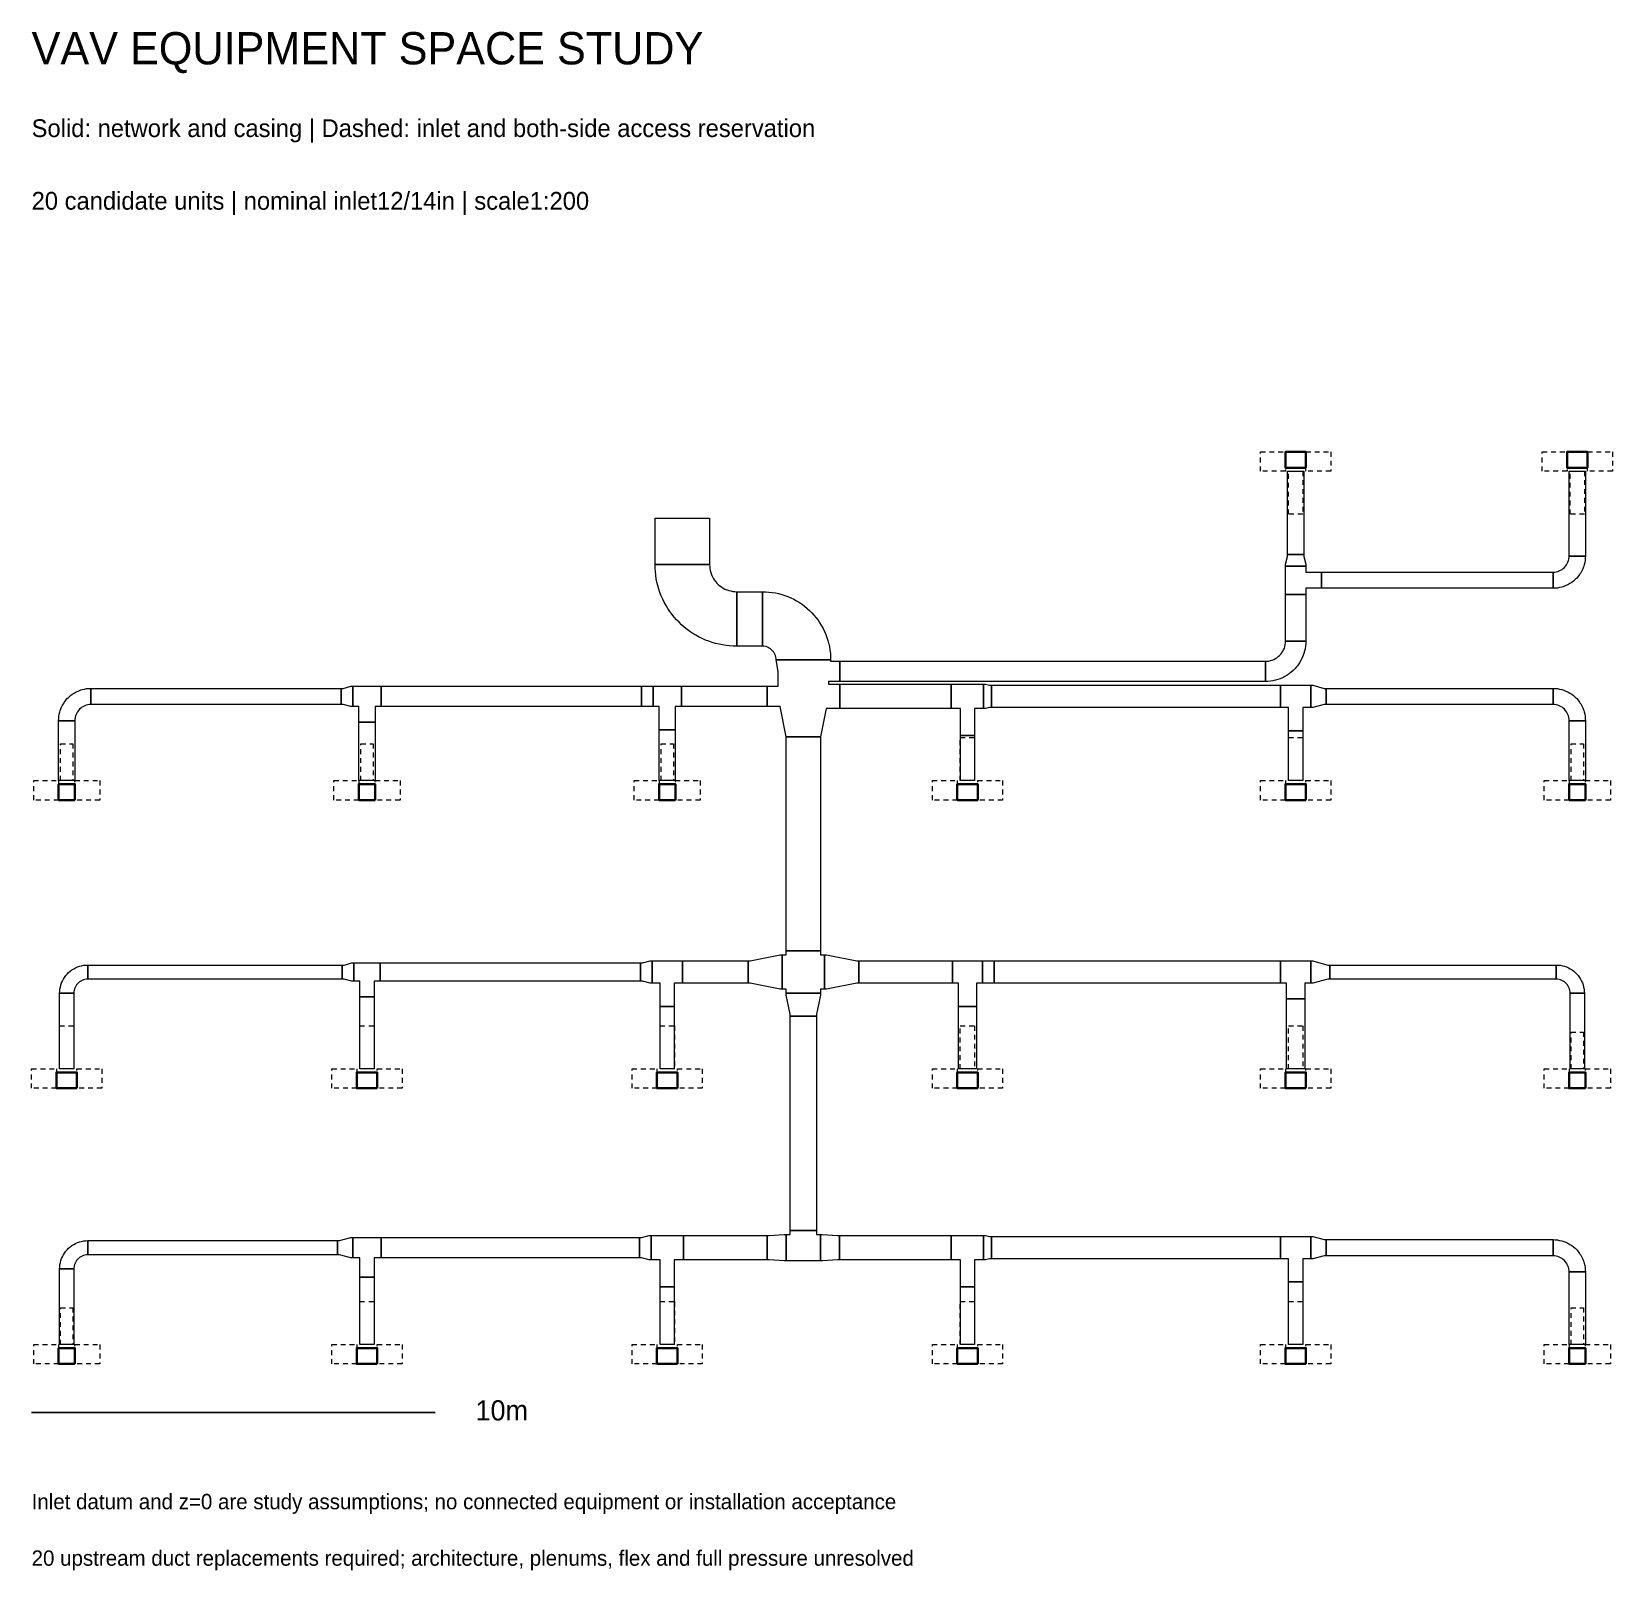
# Model space of a CAD drawing. Header units: metres. Extents: x 2 to 41.2, y 0.9 to 39.
import ezdxf

# ---------------------------------------------------------------- set-up
doc = ezdxf.new("R2010")
doc.units = ezdxf.units.M
doc.linetypes.add('BSA_RESERVATION', pattern=[0.2, 0.12, -0.08])
for name, color, linetype in [('BSA_ACCESS', 5, 'Continuous'), ('BSA_CASING', 3, 'Continuous'), ('BSA_INLET', 1, 'Continuous'), ('BSA_NETWORK', 8, 'Continuous'), ('BSA_SECTION_REFERENCE', 7, 'Continuous')]:
    doc.layers.add(name, color=color, linetype=linetype)

msp = doc.modelspace()

# ---------------------------------------------------------------- linework, layer by layer
at = {"layer": 'BSA_ACCESS', "linetype": 'BSA_RESERVATION', "lineweight": 9}
for points in [[(33.068, 28.119), (32.453, 28.119), (32.453, 28.599), (33.068, 28.599)], [(34.192, 28.119), (33.576, 28.119), (33.576, 28.599), (34.192, 28.599)], [(40.047, 28.119), (39.431, 28.119), (39.431, 28.599), (40.047, 28.599)], [(41.171, 28.119), (40.555, 28.119), (40.555, 28.599), (41.171, 28.599)], [(2.667, 19.973), (2.051, 19.973), (2.051, 20.453), (2.667, 20.453)], [(3.689, 19.973), (3.073, 19.973), (3.073, 20.453), (3.689, 20.453)], [(10.107, 19.973), (9.491, 19.973), (9.491, 20.453), (10.107, 20.453)], [(11.129, 19.973), (10.513, 19.973), (10.513, 20.453), (11.129, 20.453)], [(17.547, 19.973), (16.931, 19.973), (16.931, 20.453), (17.547, 20.453)], [(18.569, 19.973), (17.953, 19.973), (17.953, 20.453), (18.569, 20.453)], [(24.936, 19.973), (24.32, 19.973), (24.32, 20.453), (24.936, 20.453)], [(26.06, 19.973), (25.444, 19.973), (25.444, 20.453), (26.06, 20.453)], [(33.068, 19.973), (32.453, 19.973), (32.453, 20.453), (33.068, 20.453)], [(34.192, 19.973), (33.576, 19.973), (33.576, 20.453), (34.192, 20.453)], [(40.098, 19.973), (39.482, 19.973), (39.482, 20.453), (40.098, 20.453)], [(41.12, 19.973), (40.504, 19.973), (40.504, 20.453), (41.12, 20.453)], [(2.616, 12.83), (2, 12.83), (2, 13.309), (2.616, 13.309)], [(3.74, 12.83), (3.124, 12.83), (3.124, 13.309), (3.74, 13.309)], [(10.056, 12.83), (9.44, 12.83), (9.44, 13.309), (10.056, 13.309)], [(11.18, 12.83), (10.564, 12.83), (10.564, 13.309), (11.18, 13.309)], [(17.496, 12.83), (16.88, 12.83), (16.88, 13.309), (17.496, 13.309)], [(18.62, 12.83), (18.004, 12.83), (18.004, 13.309), (18.62, 13.309)], [(24.936, 12.83), (24.32, 12.83), (24.32, 13.309), (24.936, 13.309)], [(26.06, 12.83), (25.444, 12.83), (25.444, 13.309), (26.06, 13.309)], [(33.068, 12.83), (32.453, 12.83), (32.453, 13.309), (33.068, 13.309)], [(34.192, 12.83), (33.576, 12.83), (33.576, 13.309), (34.192, 13.309)], [(40.098, 12.83), (39.482, 12.83), (39.482, 13.309), (40.098, 13.309)], [(41.12, 12.83), (40.504, 12.83), (40.504, 13.309), (41.12, 13.309)], [(2.667, 6), (2.051, 6), (2.051, 6.479), (2.667, 6.479)], [(3.689, 6), (3.073, 6), (3.073, 6.479), (3.689, 6.479)], [(10.056, 6), (9.44, 6), (9.44, 6.479), (10.056, 6.479)], [(11.18, 6), (10.564, 6), (10.564, 6.479), (11.18, 6.479)], [(17.496, 6), (16.88, 6), (16.88, 6.479), (17.496, 6.479)], [(18.62, 6), (18.004, 6), (18.004, 6.479), (18.62, 6.479)], [(24.936, 6), (24.32, 6), (24.32, 6.479), (24.936, 6.479)], [(26.06, 6), (25.444, 6), (25.444, 6.479), (26.06, 6.479)], [(33.068, 6), (32.453, 6), (32.453, 6.479), (33.068, 6.479)], [(34.192, 6), (33.576, 6), (33.576, 6.479), (34.192, 6.479)], [(40.098, 6), (39.482, 6), (39.482, 6.479), (40.098, 6.479)], [(41.12, 6), (40.504, 6), (40.504, 6.479), (41.12, 6.479)]]:
    msp.add_lwpolyline(points, close=True, dxfattribs=at)
at = {"layer": 'BSA_CASING', "linetype": 'Continuous', "lineweight": 35}
for points in [[(33.576, 28.205), (33.068, 28.205), (33.068, 28.599), (33.576, 28.599)], [(40.555, 28.205), (40.047, 28.205), (40.047, 28.599), (40.555, 28.599)], [(3.073, 19.973), (2.667, 19.973), (2.667, 20.367), (3.073, 20.367)], [(10.513, 19.973), (10.107, 19.973), (10.107, 20.367), (10.513, 20.367)], [(17.953, 19.973), (17.547, 19.973), (17.547, 20.367), (17.953, 20.367)], [(25.444, 19.973), (24.936, 19.973), (24.936, 20.367), (25.444, 20.367)], [(33.576, 19.973), (33.068, 19.973), (33.068, 20.367), (33.576, 20.367)], [(40.504, 19.973), (40.098, 19.973), (40.098, 20.367), (40.504, 20.367)], [(3.124, 12.83), (2.616, 12.83), (2.616, 13.224), (3.124, 13.224)], [(10.564, 12.83), (10.056, 12.83), (10.056, 13.224), (10.564, 13.224)], [(18.004, 12.83), (17.496, 12.83), (17.496, 13.224), (18.004, 13.224)], [(25.444, 12.83), (24.936, 12.83), (24.936, 13.224), (25.444, 13.224)], [(33.576, 12.83), (33.068, 12.83), (33.068, 13.224), (33.576, 13.224)], [(40.504, 12.83), (40.098, 12.83), (40.098, 13.224), (40.504, 13.224)], [(3.073, 6), (2.667, 6), (2.667, 6.394), (3.073, 6.394)], [(10.564, 6), (10.056, 6), (10.056, 6.394), (10.564, 6.394)], [(18.004, 6), (17.496, 6), (17.496, 6.394), (18.004, 6.394)], [(25.444, 6), (24.936, 6), (24.936, 6.394), (25.444, 6.394)], [(33.576, 6), (33.068, 6), (33.068, 6.394), (33.576, 6.394)], [(40.504, 6), (40.098, 6), (40.098, 6.394), (40.504, 6.394)]]:
    msp.add_lwpolyline(points, close=True, dxfattribs=at)
at = {"layer": 'BSA_INLET', "linetype": 'BSA_RESERVATION', "lineweight": 9}
for points in [[(33.5, 27.053), (33.145, 27.053), (33.145, 28.119), (33.5, 28.119)], [(40.479, 27.053), (40.123, 27.053), (40.123, 28.119), (40.479, 28.119)], [(3.022, 20.453), (2.718, 20.453), (2.718, 21.367), (3.022, 21.367)], [(10.462, 20.453), (10.158, 20.453), (10.158, 21.367), (10.462, 21.367)], [(17.902, 20.453), (17.598, 20.453), (17.598, 21.367), (17.902, 21.367)], [(25.368, 20.453), (25.012, 20.453), (25.012, 21.52), (25.368, 21.52)], [(33.5, 20.453), (33.145, 20.453), (33.145, 21.52), (33.5, 21.52)], [(40.453, 20.453), (40.148, 20.453), (40.148, 21.367), (40.453, 21.367)], [(3.048, 13.309), (2.692, 13.309), (2.692, 14.376), (3.048, 14.376)], [(10.488, 13.309), (10.132, 13.309), (10.132, 14.376), (10.488, 14.376)], [(17.928, 13.309), (17.572, 13.309), (17.572, 14.376), (17.928, 14.376)], [(25.368, 13.309), (25.012, 13.309), (25.012, 14.376), (25.368, 14.376)], [(33.5, 13.309), (33.145, 13.309), (33.145, 14.376), (33.5, 14.376)], [(40.453, 13.309), (40.148, 13.309), (40.148, 14.224), (40.453, 14.224)], [(10.488, 6.479), (10.132, 6.479), (10.132, 7.546), (10.488, 7.546)], [(17.928, 6.479), (17.572, 6.479), (17.572, 7.546), (17.928, 7.546)], [(25.368, 6.479), (25.012, 6.479), (25.012, 7.546), (25.368, 7.546)], [(33.5, 6.479), (33.145, 6.479), (33.145, 7.546), (33.5, 7.546)], [(3.022, 6.479), (2.718, 6.479), (2.718, 7.394), (3.022, 7.394)], [(40.453, 6.479), (40.148, 6.479), (40.148, 7.394), (40.453, 7.394)]]:
    msp.add_lwpolyline(points, close=True, dxfattribs=at)
at = {"layer": 'BSA_NETWORK', "linetype": 'Continuous', "lineweight": 9}
for points in [[(33.122, 28.119), (33.522, 28.119), (33.523, 28.119), (33.523, 26.056), (33.522, 26.056), (33.122, 26.056), (33.122, 26.056), (33.122, 28.119)], [(40.101, 28.119), (40.501, 28.119), (40.502, 28.119), (40.502, 26.019), (40.501, 26.019), (40.101, 26.019), (40.1, 26.019), (40.1, 28.119)], [(17.449, 26.959), (18.799, 26.959), (18.8, 26.959), (18.8, 25.809), (18.799, 25.809), (17.449, 25.809), (17.448, 25.809), (17.448, 26.959)], [(33.072, 25.769), (33.072, 25.819), (33.122, 26.006), (33.122, 26.056), (33.122, 26.056), (33.522, 26.056), (33.523, 26.056), (33.523, 26.006), (33.573, 25.819), (33.573, 25.769), (33.572, 25.769), (33.072, 25.769)], [(39.779, 25.628), (39.817, 25.637), (39.854, 25.651), (39.889, 25.667), (39.923, 25.688), (39.94, 25.701), (39.954, 25.711), (39.983, 25.737), (40.009, 25.766), (40.033, 25.798), (40.053, 25.831), (40.07, 25.867), (40.083, 25.904), (40.092, 25.942), (40.098, 25.98), (40.1, 26.019), (40.101, 26.019), (40.501, 26.019), (40.502, 26.019), (40.5, 25.965), (40.494, 25.91), (40.485, 25.856), (40.472, 25.803), (40.461, 25.768), (40.455, 25.751), (40.435, 25.7), (40.412, 25.651), (40.385, 25.603), (40.366, 25.575), (40.355, 25.558), (40.322, 25.514), (40.286, 25.473), (40.247, 25.434), (40.206, 25.398), (40.163, 25.365), (40.117, 25.335), (40.069, 25.308), (40.02, 25.285), (39.969, 25.265), (39.952, 25.259), (39.917, 25.248), (39.864, 25.235), (39.81, 25.226), (39.765, 25.221), (39.755, 25.22), (39.701, 25.219), (39.701, 25.219), (39.701, 25.619), (39.701, 25.62), (39.74, 25.622)], [(17.456, 25.632), (17.45, 25.72), (17.448, 25.809), (17.449, 25.809), (18.799, 25.809), (18.8, 25.809), (18.802, 25.758), (18.807, 25.708), (18.817, 25.659), (18.83, 25.61), (18.846, 25.563), (18.857, 25.537), (18.867, 25.516), (18.89, 25.472), (18.917, 25.429), (18.947, 25.388), (18.956, 25.378), (18.98, 25.35), (19.015, 25.315), (19.054, 25.282), (19.094, 25.252), (19.137, 25.225), (19.181, 25.201), (19.228, 25.181), (19.235, 25.179), (19.275, 25.165), (19.324, 25.152), (19.374, 25.142), (19.424, 25.137), (19.474, 25.135), (19.474, 25.134), (19.474, 23.784), (19.474, 23.783), (19.386, 23.785), (19.297, 23.791), (19.21, 23.8), (19.122, 23.814), (19.036, 23.831), (18.95, 23.852), (18.865, 23.877), (18.781, 23.905), (18.699, 23.937), (18.618, 23.973), (18.539, 24.012), (18.461, 24.054), (18.386, 24.1), (18.312, 24.149), (18.241, 24.202), (18.172, 24.257), (18.105, 24.315), (18.042, 24.376), (17.98, 24.44), (17.922, 24.507), (17.867, 24.576), (17.815, 24.647), (17.765, 24.72), (17.72, 24.796), (17.677, 24.873), (17.638, 24.953), (17.602, 25.034), (17.57, 25.116), (17.542, 25.2), (17.517, 25.285), (17.496, 25.37), (17.479, 25.457), (17.466, 25.544)], [(18.829, 25.61), (18.829, 25.61), (18.83, 25.61)], [(33.572, 25.769), (33.573, 25.769), (33.573, 25.62), (33.959, 25.62), (33.959, 25.619), (33.959, 25.219), (33.959, 25.219), (33.573, 25.219), (33.573, 25.069), (33.572, 25.069), (33.072, 25.069), (33.072, 25.069), (33.072, 25.769), (33.072, 25.769)], [(39.701, 25.62), (39.701, 25.619), (39.701, 25.219), (39.701, 25.219), (33.959, 25.219), (33.959, 25.219), (33.959, 25.619), (33.959, 25.62)], [(39.74, 25.622), (39.74, 25.621), (39.74, 25.621)], [(40.033, 25.797), (40.033, 25.798), (40.033, 25.797)], [(40.054, 25.831), (40.054, 25.831), (40.053, 25.831)], [(40.472, 25.803), (40.471, 25.804), (40.471, 25.804)], [(20.112, 25.135), (20.112, 25.134), (20.112, 23.784), (20.112, 23.783), (19.474, 23.783), (19.474, 23.784), (19.474, 25.134), (19.474, 25.135)], [(20.112, 23.784), (20.112, 25.134), (20.112, 25.135), (20.192, 25.133), (20.272, 25.127), (20.352, 25.117), (20.431, 25.104), (20.51, 25.087), (20.587, 25.066), (20.664, 25.042), (20.739, 25.014), (20.813, 24.982), (20.885, 24.947), (20.956, 24.908), (21.024, 24.867), (21.091, 24.822), (21.155, 24.773), (21.217, 24.722), (21.277, 24.668), (21.333, 24.611), (21.387, 24.552), (21.439, 24.49), (21.487, 24.426), (21.532, 24.359), (21.574, 24.29), (21.612, 24.22), (21.647, 24.148), (21.679, 24.074), (21.707, 23.999), (21.731, 23.922), (21.748, 23.861), (21.752, 23.844), (21.76, 23.811), (21.769, 23.766), (21.783, 23.687), (21.792, 23.607), (21.798, 23.527), (21.8, 23.446), (21.799, 23.446), (20.449, 23.446), (20.448, 23.446), (20.448, 23.446), (20.446, 23.482), (20.441, 23.516), (20.432, 23.55), (20.419, 23.583), (20.409, 23.603), (20.403, 23.615), (20.384, 23.644), (20.362, 23.672), (20.337, 23.697), (20.309, 23.719), (20.28, 23.738), (20.248, 23.754), (20.216, 23.767), (20.182, 23.776), (20.147, 23.781), (20.112, 23.783)], [(33.072, 25.069), (33.572, 25.069), (33.573, 25.069), (33.573, 23.909), (33.572, 23.909), (33.072, 23.909), (33.072, 23.909), (33.072, 25.069)], [(21.276, 24.668), (21.276, 24.668), (21.277, 24.668)], [(32.743, 23.44), (32.783, 23.456), (32.822, 23.477), (32.859, 23.5), (32.893, 23.526), (32.925, 23.556), (32.954, 23.587), (32.955, 23.588), (32.981, 23.623), (32.992, 23.64), (33.005, 23.659), (33.025, 23.698), (33.042, 23.738), (33.051, 23.77), (33.055, 23.78), (33.064, 23.822), (33.07, 23.865), (33.072, 23.909), (33.072, 23.909), (33.572, 23.909), (33.573, 23.909), (33.571, 23.846), (33.571, 23.846), (33.565, 23.783), (33.556, 23.721), (33.542, 23.66), (33.524, 23.6), (33.503, 23.54), (33.478, 23.483), (33.449, 23.427), (33.417, 23.373), (33.382, 23.321), (33.367, 23.301), (33.344, 23.271), (33.302, 23.224), (33.258, 23.179), (33.21, 23.138), (33.18, 23.114), (33.161, 23.099), (33.109, 23.064), (33.055, 23.032), (33.028, 23.018), (32.999, 23.003), (32.941, 22.978), (32.882, 22.957), (32.821, 22.939), (32.76, 22.926), (32.698, 22.916), (32.635, 22.91), (32.572, 22.908), (32.572, 22.909), (32.572, 23.409), (32.572, 23.41), (32.616, 23.412), (32.659, 23.417), (32.702, 23.427)], [(20.362, 23.672), (20.362, 23.672), (20.362, 23.672)], [(20.384, 23.644), (20.384, 23.645), (20.385, 23.645)], [(21.797, 23.527), (21.797, 23.527), (21.798, 23.527)], [(33.026, 23.698), (33.026, 23.698), (33.025, 23.698)], [(33.07, 23.865), (33.071, 23.865), (33.071, 23.865)], [(33.523, 23.6), (33.523, 23.6), (33.524, 23.6)], [(20.224, 22.789), (20.224, 22.79), (20.498, 22.79), (20.498, 23.159), (20.448, 23.446), (20.449, 23.446), (21.799, 23.446), (21.8, 23.446), (21.793, 23.41), (22.024, 23.41), (22.024, 23.409), (22.024, 22.909), (22.024, 22.908), (21.75, 22.908), (21.75, 22.84), (22.024, 22.84), (22.024, 22.839), (22.024, 22.239), (22.024, 22.239), (21.69, 22.239), (21.55, 21.539), (21.549, 21.539), (20.699, 21.539), (20.698, 21.539), (20.548, 22.289), (20.224, 22.289), (20.224, 22.289)], [(22.024, 22.909), (22.024, 23.409), (22.024, 23.41), (32.572, 23.41), (32.572, 23.409), (32.572, 22.909), (32.572, 22.908), (22.024, 22.908)], [(2.669, 21.939), (2.671, 21.994), (2.677, 22.048), (2.686, 22.102), (2.699, 22.155), (2.71, 22.191), (2.715, 22.208), (2.735, 22.258), (2.759, 22.308), (2.786, 22.356), (2.805, 22.384), (2.816, 22.401), (2.849, 22.445), (2.885, 22.486), (2.923, 22.525), (2.965, 22.561), (3.008, 22.594), (3.054, 22.624), (3.102, 22.65), (3.151, 22.674), (3.202, 22.694), (3.219, 22.699), (3.254, 22.711), (3.307, 22.723), (3.361, 22.733), (3.406, 22.737), (3.415, 22.738), (3.47, 22.74), (3.47, 22.739), (3.47, 22.339), (3.47, 22.339), (3.431, 22.337), (3.392, 22.331), (3.354, 22.321), (3.317, 22.308), (3.282, 22.291), (3.248, 22.271), (3.23, 22.258), (3.217, 22.248), (3.188, 22.222), (3.161, 22.193), (3.138, 22.161), (3.118, 22.128), (3.101, 22.092), (3.088, 22.055), (3.078, 22.017), (3.073, 21.979), (3.071, 21.939), (3.07, 21.939), (2.67, 21.939)], [(9.673, 22.74), (9.673, 22.739), (9.673, 22.339), (9.673, 22.339), (3.47, 22.339), (3.47, 22.339), (3.47, 22.739), (3.47, 22.74)], [(9.673, 22.739), (9.673, 22.74), (9.723, 22.74), (9.91, 22.79), (9.96, 22.79), (9.96, 22.789), (9.96, 22.289), (9.96, 22.289), (9.91, 22.289), (9.723, 22.339), (9.673, 22.339), (9.673, 22.339)], [(9.96, 22.289), (9.96, 22.789), (9.96, 22.79), (10.66, 22.79), (10.66, 22.789), (10.66, 22.289), (10.66, 22.289), (10.511, 22.289), (10.511, 21.903), (10.51, 21.903), (10.11, 21.903), (10.109, 21.903), (10.109, 22.289), (9.96, 22.289)], [(17.113, 22.79), (17.113, 22.789), (17.113, 22.289), (17.113, 22.289), (10.66, 22.289), (10.66, 22.289), (10.66, 22.789), (10.66, 22.79)], [(17.113, 22.79), (17.163, 22.79), (17.35, 22.79), (17.4, 22.79), (17.4, 22.789), (17.4, 22.289), (17.4, 22.289), (17.35, 22.289), (17.163, 22.289), (17.113, 22.289), (17.113, 22.289), (17.113, 22.789)], [(17.4, 22.289), (17.4, 22.789), (17.4, 22.79), (18.1, 22.79), (18.1, 22.789), (18.1, 22.289), (18.1, 22.289), (17.951, 22.289), (17.951, 21.716), (17.95, 21.716), (17.55, 21.716), (17.549, 21.716), (17.549, 22.289), (17.4, 22.289)], [(20.224, 22.79), (20.224, 22.789), (20.224, 22.289), (20.224, 22.289), (18.1, 22.289), (18.1, 22.289), (18.1, 22.789), (18.1, 22.79)], [(24.79, 22.84), (24.79, 22.839), (24.79, 22.239), (24.79, 22.239), (22.024, 22.239), (22.024, 22.239), (22.024, 22.839), (22.024, 22.84)], [(25.59, 22.239), (25.59, 22.239), (25.366, 22.239), (25.366, 21.573), (25.365, 21.573), (25.015, 21.573), (25.014, 21.573), (25.014, 22.239), (24.79, 22.239), (24.79, 22.239), (24.79, 22.839), (24.79, 22.84), (25.59, 22.84), (25.59, 22.839)], [(25.59, 22.239), (25.59, 22.239), (25.59, 22.839), (25.59, 22.84), (25.64, 22.84), (25.733, 22.815), (25.783, 22.815), (25.783, 22.814), (25.783, 22.264), (25.783, 22.264), (25.733, 22.264), (25.64, 22.239)], [(32.947, 22.815), (32.947, 22.814), (32.947, 22.264), (32.947, 22.264), (25.783, 22.264), (25.783, 22.264), (25.783, 22.814), (25.783, 22.815)], [(33.697, 22.264), (33.697, 22.264), (33.498, 22.264), (33.498, 21.691), (33.497, 21.691), (33.147, 21.691), (33.147, 21.691), (33.147, 22.264), (32.947, 22.264), (32.947, 22.264), (32.947, 22.814), (32.947, 22.815), (33.697, 22.815), (33.697, 22.814)], [(33.697, 22.264), (33.697, 22.264), (33.697, 22.814), (33.697, 22.815), (33.747, 22.815), (34.027, 22.74), (34.077, 22.74), (34.077, 22.739), (34.077, 22.339), (34.077, 22.339), (34.027, 22.339), (33.747, 22.264)], [(39.701, 22.74), (39.701, 22.739), (39.701, 22.339), (39.701, 22.339), (34.077, 22.339), (34.077, 22.339), (34.077, 22.739), (34.077, 22.74)], [(39.779, 22.331), (39.74, 22.337), (39.701, 22.339), (39.701, 22.339), (39.701, 22.739), (39.701, 22.74), (39.755, 22.738), (39.765, 22.737), (39.81, 22.733), (39.864, 22.723), (39.917, 22.711), (39.969, 22.694), (40.02, 22.674), (40.069, 22.65), (40.117, 22.624), (40.163, 22.594), (40.206, 22.561), (40.247, 22.525), (40.286, 22.486), (40.322, 22.445), (40.355, 22.401), (40.366, 22.384), (40.385, 22.356), (40.412, 22.308), (40.435, 22.258), (40.455, 22.208), (40.461, 22.191), (40.472, 22.155), (40.485, 22.102), (40.494, 22.048), (40.5, 21.994), (40.502, 21.939), (40.501, 21.939), (40.101, 21.939), (40.1, 21.939), (40.098, 21.979), (40.092, 22.017), (40.083, 22.055), (40.07, 22.092), (40.053, 22.128), (40.033, 22.161), (40.009, 22.193), (40.002, 22.201), (39.983, 22.222), (39.954, 22.248), (39.923, 22.271), (39.889, 22.291), (39.854, 22.308), (39.817, 22.321)], [(2.67, 21.939), (3.07, 21.939), (3.071, 21.939), (3.071, 20.453), (3.07, 20.453), (2.67, 20.453), (2.669, 20.453), (2.669, 21.939)], [(3.137, 22.162), (3.137, 22.162), (3.138, 22.161)], [(39.923, 22.272), (39.923, 22.272), (39.923, 22.271)], [(40.033, 22.161), (40.033, 22.162), (40.033, 22.162)], [(40.101, 21.939), (40.501, 21.939), (40.502, 21.939), (40.502, 20.453), (40.501, 20.453), (40.101, 20.453), (40.1, 20.453), (40.1, 21.939)], [(10.11, 21.903), (10.51, 21.903), (10.511, 21.903), (10.511, 20.453), (10.51, 20.453), (10.11, 20.453), (10.109, 20.453), (10.109, 21.903)], [(17.55, 21.716), (17.95, 21.716), (17.951, 21.716), (17.951, 20.453), (17.95, 20.453), (17.55, 20.453), (17.549, 20.453), (17.549, 21.716)], [(25.015, 21.573), (25.365, 21.573), (25.366, 21.573), (25.366, 20.453), (25.365, 20.453), (25.015, 20.453), (25.014, 20.453), (25.014, 21.573)], [(33.147, 21.691), (33.497, 21.691), (33.498, 21.691), (33.498, 20.453), (33.497, 20.453), (33.147, 20.453), (33.147, 20.453), (33.147, 21.691)], [(20.699, 21.539), (21.549, 21.539), (21.55, 21.539), (21.55, 16.234), (21.549, 16.234), (20.699, 16.234), (20.698, 16.234), (20.698, 21.539)], [(19.753, 15.984), (19.753, 15.984), (19.753, 15.985), (19.803, 15.985), (20.549, 16.135), (20.599, 16.135), (20.599, 16.134), (20.599, 15.284), (20.599, 15.284), (20.549, 15.284), (19.803, 15.434), (19.753, 15.434), (19.753, 15.434)], [(20.698, 15.284), (20.599, 15.284), (20.599, 15.284), (20.599, 16.134), (20.599, 16.135), (20.698, 16.135), (20.698, 16.234), (20.699, 16.234), (21.549, 16.234), (21.55, 16.234), (21.55, 16.135), (21.649, 16.135), (21.649, 16.134), (21.649, 15.284), (21.649, 15.284), (21.55, 15.284), (21.55, 15.184), (21.549, 15.184), (20.699, 15.184), (20.698, 15.184)], [(21.649, 15.284), (21.649, 15.284), (21.649, 16.134), (21.649, 16.135), (21.699, 16.135), (22.445, 15.985), (22.495, 15.985), (22.495, 15.985), (22.495, 15.984), (22.495, 15.984), (22.495, 15.434), (22.495, 15.434), (22.445, 15.434), (21.699, 15.284)], [(2.694, 15.184), (2.696, 15.237), (2.702, 15.289), (2.712, 15.34), (2.725, 15.391), (2.743, 15.44), (2.764, 15.488), (2.788, 15.535), (2.816, 15.579), (2.847, 15.621), (2.881, 15.661), (2.918, 15.698), (2.958, 15.732), (3, 15.763), (3.045, 15.791), (3.091, 15.816), (3.139, 15.837), (3.188, 15.854), (3.239, 15.868), (3.291, 15.877), (3.343, 15.883), (3.395, 15.885), (3.395, 15.884), (3.395, 15.534), (3.395, 15.534), (3.358, 15.532), (3.322, 15.526), (3.287, 15.517), (3.253, 15.503), (3.22, 15.487), (3.19, 15.467), (3.161, 15.444), (3.135, 15.418), (3.112, 15.39), (3.093, 15.359), (3.076, 15.326), (3.063, 15.292), (3.053, 15.257), (3.048, 15.221), (3.046, 15.184), (3.045, 15.184), (2.695, 15.184)], [(9.698, 15.885), (9.698, 15.884), (9.698, 15.534), (9.698, 15.534), (3.395, 15.534), (3.395, 15.534), (3.395, 15.884), (3.395, 15.885)], [(9.698, 15.884), (9.698, 15.885), (9.748, 15.885), (9.935, 15.935), (9.985, 15.935), (9.985, 15.934), (9.985, 15.484), (9.985, 15.484), (9.935, 15.484), (9.748, 15.534), (9.698, 15.534), (9.698, 15.534)], [(9.985, 15.484), (9.985, 15.934), (9.985, 15.935), (10.635, 15.935), (10.635, 15.934), (10.635, 15.484), (10.635, 15.484), (10.486, 15.484), (10.486, 15.098), (10.485, 15.098), (10.135, 15.098), (10.134, 15.098), (10.134, 15.484), (9.985, 15.484)], [(17.088, 15.935), (17.088, 15.934), (17.088, 15.484), (17.088, 15.484), (10.635, 15.484), (10.635, 15.484), (10.635, 15.934), (10.635, 15.935)], [(17.088, 15.934), (17.088, 15.935), (17.138, 15.935), (17.325, 15.985), (17.375, 15.985), (17.375, 15.984), (17.375, 15.434), (17.375, 15.434), (17.325, 15.434), (17.138, 15.484), (17.088, 15.484), (17.088, 15.484)], [(17.375, 15.434), (17.375, 15.984), (17.375, 15.985), (18.125, 15.985), (18.125, 15.984), (18.125, 15.434), (18.125, 15.434), (17.926, 15.434), (17.926, 14.861), (17.925, 14.861), (17.575, 14.861), (17.574, 14.861), (17.574, 15.434), (17.375, 15.434)], [(19.753, 15.985), (19.753, 15.984), (19.753, 15.434), (19.753, 15.434), (18.125, 15.434), (18.125, 15.434), (18.125, 15.984), (18.125, 15.985)], [(24.815, 15.985), (24.815, 15.984), (24.815, 15.434), (24.815, 15.434), (22.495, 15.434), (22.495, 15.434), (22.495, 15.984), (22.495, 15.985)], [(25.565, 15.434), (25.565, 15.434), (25.416, 15.434), (25.416, 14.861), (25.415, 14.861), (24.965, 14.861), (24.964, 14.861), (24.964, 15.434), (24.815, 15.434), (24.815, 15.434), (24.815, 15.984), (24.815, 15.985), (25.565, 15.985), (25.565, 15.984)], [(25.565, 15.985), (25.615, 15.985), (25.802, 15.985), (25.852, 15.985), (25.852, 15.984), (25.852, 15.434), (25.852, 15.434), (25.802, 15.434), (25.615, 15.434), (25.565, 15.434), (25.565, 15.434), (25.565, 15.984)], [(32.947, 15.985), (32.947, 15.984), (32.947, 15.434), (32.947, 15.434), (25.852, 15.434), (25.852, 15.434), (25.852, 15.984), (25.852, 15.985)], [(33.697, 15.434), (33.697, 15.434), (33.548, 15.434), (33.548, 15.048), (33.547, 15.048), (33.097, 15.048), (33.097, 15.048), (33.097, 15.434), (32.947, 15.434), (32.947, 15.434), (32.947, 15.984), (32.947, 15.985), (33.697, 15.985), (33.697, 15.984)], [(33.697, 15.434), (33.697, 15.434), (33.697, 15.984), (33.697, 15.985), (33.747, 15.985), (34.121, 15.885), (34.171, 15.885), (34.171, 15.884), (34.171, 15.534), (34.171, 15.534), (34.171, 15.534), (34.171, 15.534), (34.121, 15.534), (33.747, 15.434)], [(39.776, 15.885), (39.776, 15.884), (39.776, 15.534), (39.776, 15.534), (34.171, 15.534), (34.171, 15.534), (34.171, 15.884), (34.171, 15.885)], [(39.812, 15.532), (39.776, 15.534), (39.776, 15.534), (39.776, 15.884), (39.776, 15.885), (39.828, 15.883), (39.88, 15.877), (39.932, 15.868), (39.982, 15.854), (40.032, 15.837), (40.08, 15.816), (40.126, 15.791), (40.171, 15.763), (40.213, 15.732), (40.252, 15.698), (40.29, 15.661), (40.324, 15.621), (40.355, 15.579), (40.383, 15.535), (40.407, 15.488), (40.428, 15.44), (40.445, 15.391), (40.459, 15.34), (40.469, 15.289), (40.475, 15.237), (40.477, 15.184), (40.476, 15.184), (40.126, 15.184), (40.125, 15.184), (40.123, 15.221), (40.117, 15.257), (40.108, 15.292), (40.095, 15.326), (40.078, 15.359), (40.058, 15.39), (40.035, 15.418), (40.009, 15.444), (39.981, 15.467), (39.95, 15.487), (39.918, 15.503), (39.884, 15.517), (39.848, 15.526)], [(2.695, 15.184), (3.045, 15.184), (3.046, 15.184), (3.046, 13.309), (3.045, 13.309), (2.695, 13.309), (2.694, 13.309), (2.694, 15.184)], [(10.135, 15.098), (10.485, 15.098), (10.486, 15.098), (10.486, 13.309), (10.485, 13.309), (10.135, 13.309), (10.134, 13.309), (10.134, 15.098)], [(20.699, 15.184), (21.549, 15.184), (21.55, 15.184), (21.55, 15.184), (21.55, 15.134), (21.45, 14.668), (21.45, 14.618), (21.45, 14.618), (21.449, 14.618), (21.449, 14.618), (20.799, 14.618), (20.798, 14.618), (20.798, 14.668), (20.698, 15.134), (20.698, 15.184)], [(33.097, 15.048), (33.547, 15.048), (33.548, 15.048), (33.548, 13.309), (33.547, 13.309), (33.097, 13.309), (33.097, 13.309), (33.097, 15.048)], [(40.126, 15.184), (40.476, 15.184), (40.477, 15.184), (40.477, 13.309), (40.476, 13.309), (40.126, 13.309), (40.125, 13.309), (40.125, 15.184)], [(17.575, 14.861), (17.925, 14.861), (17.926, 14.861), (17.926, 13.309), (17.925, 13.309), (17.575, 13.309), (17.574, 13.309), (17.574, 14.861)], [(20.799, 14.618), (21.449, 14.618), (21.45, 14.618), (21.45, 9.304), (21.449, 9.304), (20.799, 9.304), (20.798, 9.304), (20.798, 14.618)], [(24.965, 14.861), (25.415, 14.861), (25.416, 14.861), (25.416, 13.309), (25.415, 13.309), (24.965, 13.309), (24.964, 13.309), (24.964, 14.861)], [(2.694, 8.354), (2.696, 8.407), (2.702, 8.459), (2.712, 8.51), (2.725, 8.561), (2.743, 8.61), (2.764, 8.658), (2.788, 8.705), (2.816, 8.749), (2.847, 8.791), (2.881, 8.831), (2.918, 8.868), (2.958, 8.902), (3, 8.933), (3.045, 8.961), (3.091, 8.986), (3.139, 9.007), (3.188, 9.024), (3.239, 9.038), (3.291, 9.047), (3.343, 9.053), (3.395, 9.055), (3.395, 9.054), (3.395, 8.704), (3.395, 8.704), (3.358, 8.702), (3.322, 8.696), (3.287, 8.687), (3.253, 8.673), (3.22, 8.657), (3.19, 8.637), (3.161, 8.614), (3.135, 8.588), (3.112, 8.56), (3.093, 8.529), (3.076, 8.496), (3.063, 8.462), (3.053, 8.427), (3.048, 8.391), (3.046, 8.354), (3.045, 8.354), (2.695, 8.354)], [(9.58, 9.055), (9.58, 9.054), (9.58, 8.704), (9.58, 8.704), (3.395, 8.704), (3.395, 8.704), (3.395, 9.054), (3.395, 9.055)], [(9.58, 9.054), (9.58, 9.055), (9.63, 9.055), (9.91, 9.13), (9.96, 9.13), (9.96, 9.129), (9.96, 8.629), (9.96, 8.629), (9.91, 8.629), (9.63, 8.704), (9.58, 8.704), (9.58, 8.704)], [(9.96, 8.629), (9.96, 9.129), (9.96, 9.13), (10.66, 9.13), (10.66, 9.129), (10.66, 8.629), (10.66, 8.629), (10.486, 8.629), (10.486, 8.15), (10.485, 8.15), (10.135, 8.15), (10.134, 8.15), (10.134, 8.629), (9.96, 8.629)], [(17.063, 9.13), (17.063, 9.129), (17.063, 8.629), (17.063, 8.629), (10.66, 8.629), (10.66, 8.629), (10.66, 9.129), (10.66, 9.13)], [(17.063, 9.129), (17.063, 9.13), (17.113, 9.13), (17.3, 9.18), (17.35, 9.18), (17.35, 9.179), (17.35, 8.579), (17.35, 8.579), (17.3, 8.579), (17.113, 8.629), (17.063, 8.629), (17.063, 8.629)], [(17.35, 8.579), (17.35, 9.179), (17.35, 9.18), (18.15, 9.18), (18.15, 9.179), (18.15, 8.579), (18.15, 8.579), (17.926, 8.579), (17.926, 7.913), (17.925, 7.913), (17.575, 7.913), (17.574, 7.913), (17.574, 8.579), (17.35, 8.579)], [(20.226, 9.18), (20.226, 9.179), (20.226, 8.579), (20.226, 8.579), (18.15, 8.579), (18.15, 8.579), (18.15, 9.179), (18.15, 9.18)], [(20.226, 8.579), (20.226, 8.579), (20.226, 9.179), (20.226, 9.18), (20.276, 9.18), (20.649, 9.205), (20.699, 9.205), (20.699, 9.204), (20.699, 8.554), (20.699, 8.554), (20.649, 8.554), (20.276, 8.579), (20.226, 8.579)], [(20.699, 9.205), (20.798, 9.205), (20.798, 9.304), (20.799, 9.304), (21.449, 9.304), (21.45, 9.304), (21.45, 9.205), (21.549, 9.205), (21.549, 9.204), (21.549, 8.554), (21.549, 8.554), (20.699, 8.554), (20.699, 8.554), (20.699, 8.554), (20.699, 9.204)], [(21.549, 8.554), (21.549, 8.554), (21.549, 9.204), (21.549, 9.205), (21.599, 9.205), (21.972, 9.18), (22.022, 9.18), (22.022, 9.18), (22.022, 9.179), (22.022, 9.179), (22.022, 8.579), (22.022, 8.579), (21.972, 8.579), (21.599, 8.554)], [(24.79, 9.18), (24.79, 9.179), (24.79, 8.579), (24.79, 8.579), (22.022, 8.579), (22.022, 8.579), (22.022, 9.179), (22.022, 9.18)], [(25.59, 8.579), (25.59, 8.579), (25.366, 8.579), (25.366, 7.913), (25.365, 7.913), (25.015, 7.913), (25.014, 7.913), (25.014, 8.579), (24.79, 8.579), (24.79, 8.579), (24.79, 9.179), (24.79, 9.18), (25.59, 9.18), (25.59, 9.179)], [(25.59, 8.579), (25.59, 8.579), (25.59, 9.179), (25.59, 9.18), (25.64, 9.18), (25.733, 9.155), (25.783, 9.155), (25.783, 9.154), (25.783, 8.604), (25.783, 8.604), (25.733, 8.604), (25.64, 8.579)], [(32.947, 9.155), (32.947, 9.154), (32.947, 8.604), (32.947, 8.604), (25.783, 8.604), (25.783, 8.604), (25.783, 9.154), (25.783, 9.155)], [(33.697, 8.604), (33.697, 8.604), (33.498, 8.604), (33.498, 8.031), (33.497, 8.031), (33.147, 8.031), (33.147, 8.031), (33.147, 8.604), (32.947, 8.604), (32.947, 8.604), (32.947, 9.154), (32.947, 9.155), (33.697, 9.155), (33.697, 9.154)], [(33.697, 8.604), (33.697, 8.604), (33.697, 9.154), (33.697, 9.155), (33.747, 9.155), (34.027, 9.08), (34.077, 9.08), (34.077, 9.079), (34.077, 8.679), (34.077, 8.679), (34.027, 8.679), (33.747, 8.604)], [(39.701, 9.08), (39.701, 9.079), (39.701, 8.679), (39.701, 8.679), (34.077, 8.679), (34.077, 8.679), (34.077, 9.079), (34.077, 9.08)], [(39.779, 8.671), (39.74, 8.677), (39.701, 8.679), (39.701, 8.679), (39.701, 9.079), (39.701, 9.08), (39.755, 9.078), (39.765, 9.077), (39.81, 9.073), (39.864, 9.063), (39.917, 9.051), (39.969, 9.034), (40.02, 9.014), (40.069, 8.99), (40.117, 8.964), (40.163, 8.934), (40.206, 8.901), (40.247, 8.865), (40.286, 8.826), (40.322, 8.785), (40.355, 8.741), (40.366, 8.724), (40.385, 8.696), (40.412, 8.648), (40.435, 8.598), (40.455, 8.548), (40.461, 8.531), (40.472, 8.495), (40.485, 8.442), (40.494, 8.388), (40.5, 8.334), (40.502, 8.279), (40.501, 8.279), (40.101, 8.279), (40.1, 8.279), (40.098, 8.319), (40.092, 8.357), (40.083, 8.395), (40.07, 8.432), (40.053, 8.468), (40.033, 8.501), (40.009, 8.533), (40.002, 8.541), (39.983, 8.562), (39.954, 8.588), (39.923, 8.611), (39.889, 8.631), (39.854, 8.648), (39.817, 8.661)], [(2.695, 8.354), (3.045, 8.354), (3.046, 8.354), (3.046, 6.479), (3.045, 6.479), (2.695, 6.479), (2.694, 6.479), (2.694, 8.354)], [(39.923, 8.612), (39.923, 8.612), (39.923, 8.611)], [(40.033, 8.501), (40.033, 8.502), (40.033, 8.502)], [(40.101, 8.279), (40.501, 8.279), (40.502, 8.279), (40.502, 6.479), (40.501, 6.479), (40.101, 6.479), (40.1, 6.479), (40.1, 8.279)], [(10.135, 8.15), (10.485, 8.15), (10.486, 8.15), (10.486, 6.479), (10.485, 6.479), (10.135, 6.479), (10.134, 6.479), (10.134, 8.15)], [(17.575, 7.913), (17.925, 7.913), (17.926, 7.913), (17.926, 6.479), (17.925, 6.479), (17.575, 6.479), (17.574, 6.479), (17.574, 7.913)], [(25.015, 7.913), (25.365, 7.913), (25.366, 7.913), (25.366, 6.479), (25.365, 6.479), (25.015, 6.479), (25.014, 6.479), (25.014, 7.913)], [(33.147, 8.031), (33.497, 8.031), (33.498, 8.031), (33.498, 6.479), (33.497, 6.479), (33.147, 6.479), (33.147, 6.479), (33.147, 8.031)]]:
    msp.add_lwpolyline(points, close=True, dxfattribs=at)
at = {"layer": 'BSA_SECTION_REFERENCE'}
msp.add_line((2, 4.8), (12, 4.8), dxfattribs=at)

# ---------------------------------------------------------------- texts
for s, height, p in [('VAV EQUIPMENT SPACE STUDY', 0.8, (2, 38.2)), ('Solid: network and casing | Dashed: inlet and both-side access reservation', 0.44, (2, 36.4)), ('20 candidate units | nominal inlet12/14in | scale1:200', 0.44, (2, 34.6)), ('10m', 0.5, (13, 4.6)), ('Inlet datum and z=0 are study assumptions; no connected equipment or installation acceptance', 0.38, (2, 2.4)), ('20 upstream duct replacements required; architecture, plenums, flex and full pressure unresolved', 0.38, (2, 1))]:
    msp.add_text(s, height=height).set_placement(p)

doc.saveas('drawing.dxf')
